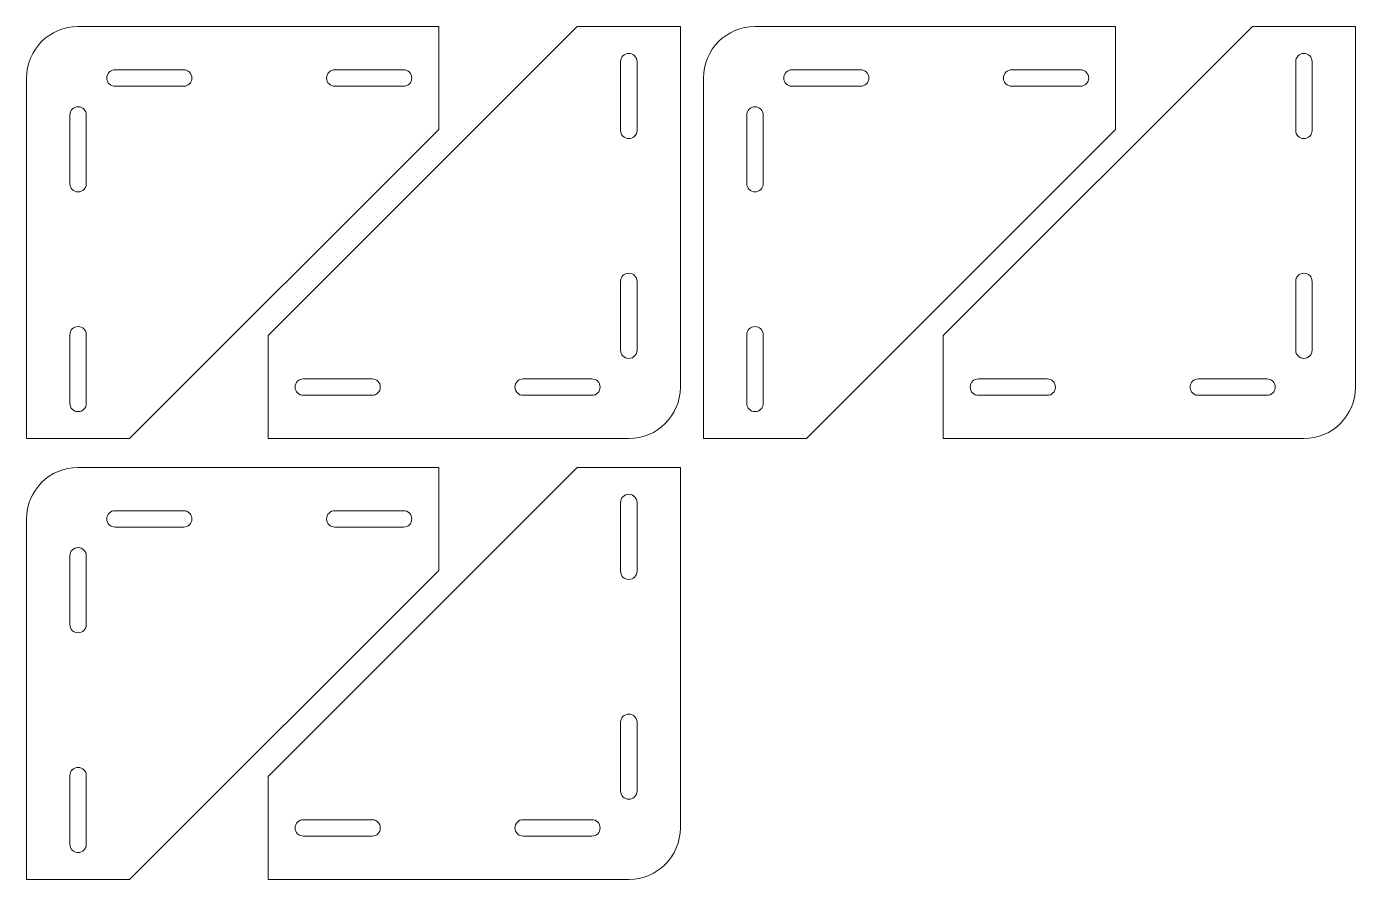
# Model space of a CAD drawing. Header units: inches. Extents: x 0.3 to 9.97, y 5.63 to 11.84.
import ezdxf

# ---------------------------------------------------------------- set-up
doc = ezdxf.new("R2010")
doc.units = ezdxf.units.IN
doc.header["$MEASUREMENT"] = 0

msp = doc.modelspace()

# ---------------------------------------------------------------- linework, layer by layer
at = {"color": 7, "linetype": 'Continuous', "lineweight": 15}
for p, q in [((3.2977, 11.8442), (0.6727, 11.8442)), ((4.3068, 11.8442), (2.0568, 9.5942)), ((3.2977, 11.0942), (3.2977, 11.8442)), ((5.0568, 11.8442), (4.3068, 11.8442)), ((5.0568, 9.2192), (5.0568, 11.8442)), ((8.2253, 11.8442), (5.6003, 11.8442)), ((9.2212, 11.8442), (6.9712, 9.5942)), ((8.2253, 11.0942), (8.2253, 11.8442)), ((9.9712, 11.8442), (9.2212, 11.8442)), ((9.9712, 9.2192), (9.9712, 11.8442)), ((1.4417, 11.5292), (0.9417, 11.5292)), ((3.0417, 11.5292), (2.5417, 11.5292)), ((4.6218, 11.5882), (4.6218, 11.0882)), ((4.7418, 11.0882), (4.7418, 11.5882)), ((6.3693, 11.5292), (5.8693, 11.5292)), ((7.9693, 11.5292), (7.4693, 11.5292)), ((9.5362, 11.5882), (9.5362, 11.0882)), ((9.6562, 11.0882), (9.6562, 11.5882)), ((0.2977, 11.4692), (0.2977, 8.8442)), ((5.2253, 11.4692), (5.2253, 8.8442)), ((0.9417, 11.4092), (1.4417, 11.4092)), ((2.5417, 11.4092), (3.0417, 11.4092)), ((5.8693, 11.4092), (6.3693, 11.4092)), ((7.4693, 11.4092), (7.9693, 11.4092)), ((0.6127, 11.2002), (0.6127, 10.7002)), ((0.7327, 10.7002), (0.7327, 11.2002)), ((5.5403, 11.2002), (5.5403, 10.7002)), ((5.6603, 10.7002), (5.6603, 11.2002)), ((1.0477, 8.8442), (3.2977, 11.0942)), ((5.9753, 8.8442), (8.2253, 11.0942)), ((4.6218, 9.9882), (4.6218, 9.4882)), ((4.7418, 9.4882), (4.7418, 9.9882)), ((9.5362, 9.9882), (9.5362, 9.4882)), ((9.6562, 9.4882), (9.6562, 9.9882)), ((0.6127, 9.6002), (0.6127, 9.1002)), ((0.7327, 9.1002), (0.7327, 9.6002)), ((2.0568, 9.5942), (2.0568, 8.8442)), ((5.5403, 9.6002), (5.5403, 9.1002)), ((5.6603, 9.1002), (5.6603, 9.6002)), ((6.9712, 9.5942), (6.9712, 8.8442)), ((2.8128, 9.2792), (2.3128, 9.2792)), ((4.4128, 9.2792), (3.9128, 9.2792)), ((7.7272, 9.2792), (7.2272, 9.2792)), ((9.3272, 9.2792), (8.8272, 9.2792)), ((2.3128, 9.1592), (2.8128, 9.1592)), ((3.9128, 9.1592), (4.4128, 9.1592)), ((7.2272, 9.1592), (7.7272, 9.1592)), ((8.8272, 9.1592), (9.3272, 9.1592)), ((0.2977, 8.8442), (1.0477, 8.8442)), ((2.0568, 8.8442), (4.6818, 8.8442)), ((5.2253, 8.8442), (5.9753, 8.8442)), ((6.9712, 8.8442), (9.5962, 8.8442)), ((3.2977, 8.6343), (0.6727, 8.6343)), ((4.3068, 8.6343), (2.0568, 6.3843)), ((3.2977, 7.8843), (3.2977, 8.6343)), ((5.0568, 8.6343), (4.3068, 8.6343)), ((5.0568, 6.0093), (5.0568, 8.6343)), ((1.4417, 8.3193), (0.9417, 8.3193)), ((3.0417, 8.3193), (2.5417, 8.3193)), ((4.6218, 8.3783), (4.6218, 7.8783)), ((4.7418, 7.8783), (4.7418, 8.3783)), ((0.2977, 8.2593), (0.2977, 5.6343)), ((0.9417, 8.1993), (1.4417, 8.1993)), ((2.5417, 8.1993), (3.0417, 8.1993)), ((0.6127, 7.9903), (0.6127, 7.4903)), ((0.7327, 7.4903), (0.7327, 7.9903)), ((1.0477, 5.6343), (3.2977, 7.8843)), ((4.6218, 6.7783), (4.6218, 6.2783)), ((4.7418, 6.2783), (4.7418, 6.7783)), ((0.6127, 6.3903), (0.6127, 5.8903)), ((0.7327, 5.8903), (0.7327, 6.3903)), ((2.0568, 6.3843), (2.0568, 5.6343)), ((2.8128, 6.0693), (2.3128, 6.0693)), ((4.4128, 6.0693), (3.9128, 6.0693)), ((2.3128, 5.9493), (2.8128, 5.9493)), ((3.9128, 5.9493), (4.4128, 5.9493)), ((0.2977, 5.6343), (1.0477, 5.6343)), ((2.0568, 5.6343), (4.6818, 5.6343))]:
    msp.add_line(p, q, dxfattribs=at)
for centre, radius, start, end in [((0.6727, 11.4692), 0.375, 90, 180), ((5.6003, 11.4692), 0.375, 90, 180), ((4.6818, 11.5882), 0.06, 0, 180), ((9.5962, 11.5882), 0.06, 0, 180), ((0.9417, 11.4692), 0.06, 90, 270), ((1.4417, 11.4692), 0.06, 270, 90), ((2.5417, 11.4692), 0.06, 90, 270), ((3.0417, 11.4692), 0.06, 270, 90), ((5.8693, 11.4692), 0.06, 90, 270), ((6.3693, 11.4692), 0.06, 270, 90), ((7.4693, 11.4692), 0.06, 90, 270), ((7.9693, 11.4692), 0.06, 270, 90), ((0.6727, 11.2002), 0.06, 0, 180), ((5.6003, 11.2002), 0.06, 0, 180), ((4.6818, 11.0882), 0.06, 180, 0), ((9.5962, 11.0882), 0.06, 180, 0), ((0.6727, 10.7002), 0.06, 180, 0), ((5.6003, 10.7002), 0.06, 180, 0), ((4.6818, 9.9882), 0.06, 0, 180), ((9.5962, 9.9882), 0.06, 0, 180), ((0.6727, 9.6002), 0.06, 0, 180), ((5.6003, 9.6002), 0.06, 0, 180), ((4.6818, 9.4882), 0.06, 180, 0), ((9.5962, 9.4882), 0.06, 180, 0), ((2.3128, 9.2192), 0.06, 90, 270), ((2.8128, 9.2192), 0.06, 270, 90), ((3.9128, 9.2192), 0.06, 90, 270), ((4.4128, 9.2192), 0.06, 270, 90), ((4.6818, 9.2192), 0.375, 270, 0), ((7.2272, 9.2192), 0.06, 90, 270), ((7.7272, 9.2192), 0.06, 270, 90), ((8.8272, 9.2192), 0.06, 90, 270), ((9.3272, 9.2192), 0.06, 270, 90), ((9.5962, 9.2192), 0.375, 270, 0), ((0.6727, 9.1002), 0.06, 180, 0), ((5.6003, 9.1002), 0.06, 180, 0), ((0.6727, 8.2593), 0.375, 90, 180), ((4.6818, 8.3783), 0.06, 0, 180), ((0.9417, 8.2593), 0.06, 90, 270), ((1.4417, 8.2593), 0.06, 270, 90), ((2.5417, 8.2593), 0.06, 90, 270), ((3.0417, 8.2593), 0.06, 270, 90), ((0.6727, 7.9903), 0.06, 0, 180), ((4.6818, 7.8783), 0.06, 180, 0), ((0.6727, 7.4903), 0.06, 180, 0), ((4.6818, 6.7783), 0.06, 0, 180), ((0.6727, 6.3903), 0.06, 0, 180), ((4.6818, 6.2783), 0.06, 180, 0), ((2.3128, 6.0093), 0.06, 90, 270), ((2.8128, 6.0093), 0.06, 270, 90), ((3.9128, 6.0093), 0.06, 90, 270), ((4.4128, 6.0093), 0.06, 270, 90), ((4.6818, 6.0093), 0.375, 270, 0), ((0.6727, 5.8903), 0.06, 180, 0)]:
    msp.add_arc(centre, radius, start, end, dxfattribs=at)

doc.saveas('drawing.dxf')
